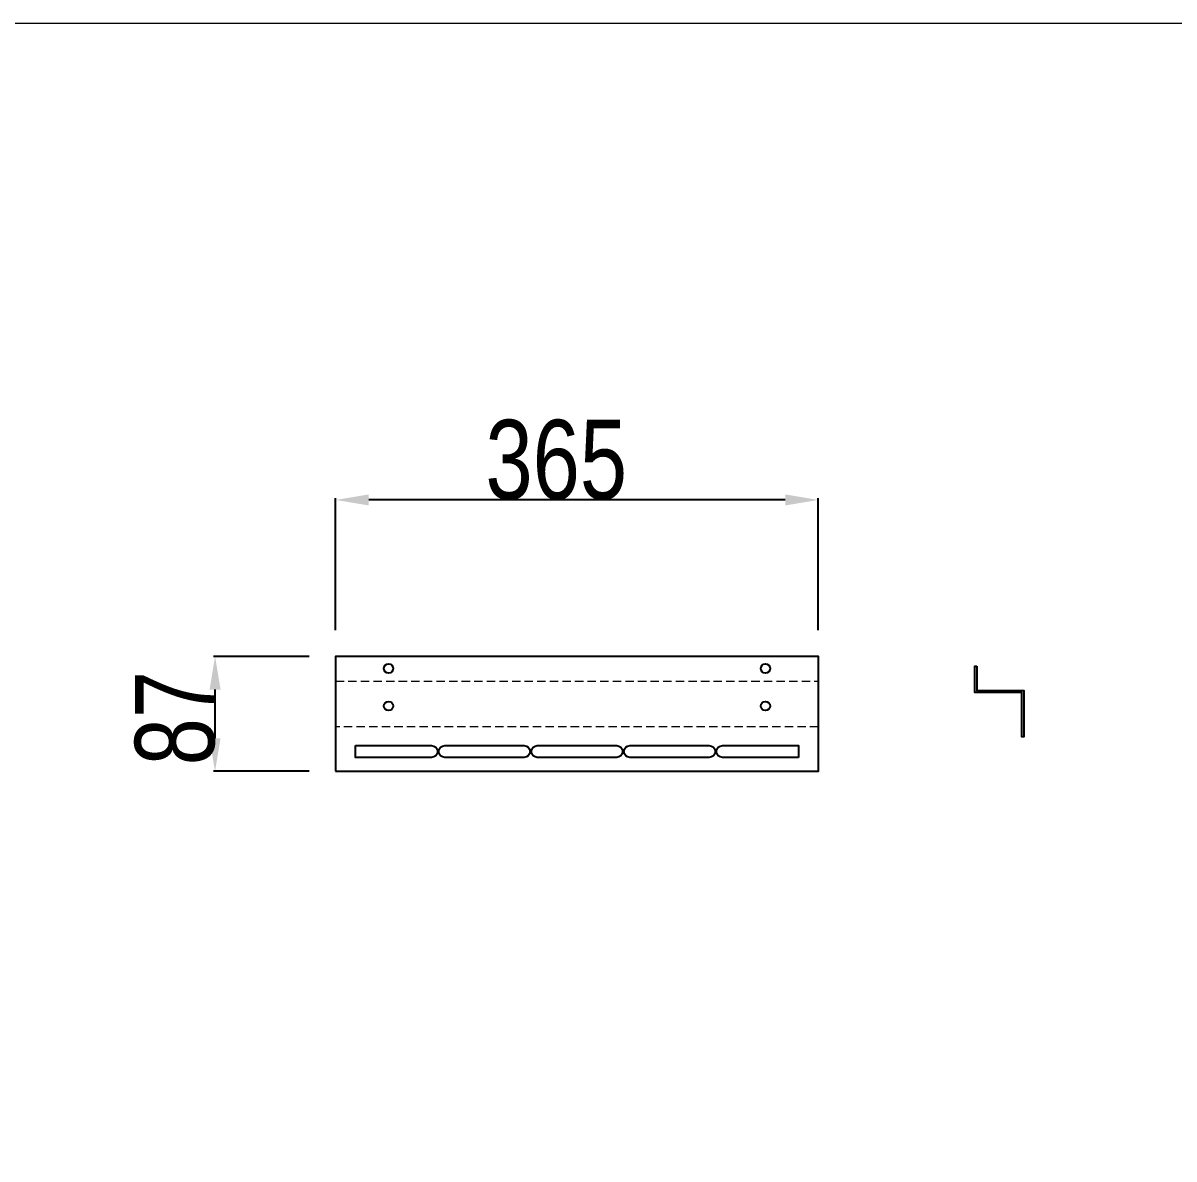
# Model space of a CAD drawing. Header units: inches. Extents: x 21 to 136330, y 8 to 58290.
# Drawn here: x 18738 to 19608, y 29346 to 30206 of the extents above; entities that cross this region are included whole.
import ezdxf
from ezdxf.enums import TextEntityAlignment as Align

# ---------------------------------------------------------------- set-up
doc = ezdxf.new("R2010")
doc.units = ezdxf.units.IN
doc.header["$MEASUREMENT"] = 0
doc.linetypes.add('HIDDEN', pattern=[9.525, 6.35, -3.175])
doc.layers.add('0 TĂNG CỨNG', color=7, linetype='Continuous', lineweight=15)
doc.layers.add('@.0.DM. NÉT ĐỨT', color=8, linetype='HIDDEN', lineweight=9)
doc.layers.add('@.0.DM. NÉT CHÍNH', color=7, linetype='Continuous')
doc.layers.add('@.DM. KÍCH THƯỚC', color=8, linetype='Continuous', transparency=0.2)
doc.layers.add('@.DM. KÍCH THƯỚC @ 1', color=8, linetype='Continuous', transparency=0.2)
doc.styles.add('ARIAL', font='arial.ttf')
doc.styles.add('roman', font='roman.shx', dxfattribs={"width": 0.8})
doc.styles.add('Tahoma (Input Text)', font='tahoma.ttf')
doc.dimstyles.new('Kích thước Duy Mạnh', dxfattribs={"dimtxt": 30, "dimasz": 25, "dimexe": 1.25, "dimexo": 20, "dimtad": 1, "dimdec": 1, "dimtxsty": 'roman', "dimcen": 2.5, "dimclrd": 8, "dimclre": 8, "dimclrt": 2, "dimadec": 0, "dimazin": 0, "dimtfac": 1, "dimtdec": 1, "dimtix": 1, "dimtmove": 0, "dimatfit": 3, "dimfxl": 1, "dimtfillclr": 1, "dimarcsym": 0})

# ---------------------------------------------------------------- blocks, each defined once
blk = doc.blocks.new('*D597')
at = {"layer": '@.DM. KÍCH THƯỚC', "color": 8, "lineweight": -2, "transparency": 16777216}
for p, q in [((18974.52, 29746.41), (18974.52, 29846.16)), ((19339.52, 29746.41), (19339.52, 29846.16))]:
    blk.add_line(p, q, dxfattribs=at)
at = {"layer": '@.DM. KÍCH THƯỚC', "lineweight": -2, "transparency": 16777216}
blk.add_line((19314.52, 29844.91), (18999.52, 29844.91), dxfattribs=at)
at = {"layer": '@.DM. KÍCH THƯỚC', "transparency": 16777216}
for points in [[(18999.52, 29849.08), (18999.52, 29840.74), (18974.52, 29844.91)], [(19314.52, 29849.08), (19314.52, 29840.74), (19339.52, 29844.91)]]:
    blk.add_solid(points, dxfattribs=at)
at = {"layer": 'Defpoints', "color": 0, "transparency": 16777216}
for p in [(18974.52, 29844.91), (18974.52, 29726.41), (19339.52, 29726.41)]:
    blk.add_point(p, dxfattribs=at)
at = {"layer": '@.DM. KÍCH THƯỚC', "color": 2, "transparency": 16777216, "insert": (19087.81, 29905.53), "char_height": 60, "attachment_point": 1, "style": 'roman'}
blk.add_mtext('365', dxfattribs=at)
blk = doc.blocks.new('*D598')
at = {"layer": '@.DM. KÍCH THƯỚC', "color": 8, "lineweight": -2, "transparency": 16777216}
for p, q in [((18954.52, 29726.41), (18882.09, 29726.41)), ((18954.52, 29639.63), (18882.09, 29639.63))]:
    blk.add_line(p, q, dxfattribs=at)
at = {"layer": '@.DM. KÍCH THƯỚC', "lineweight": -2, "transparency": 16777216}
blk.add_line((18883.34, 29664.63), (18883.34, 29701.41), dxfattribs=at)
at = {"layer": '@.DM. KÍCH THƯỚC', "transparency": 16777216}
for points in [[(18879.18, 29701.41), (18887.51, 29701.41), (18883.34, 29726.41)], [(18879.18, 29664.63), (18887.51, 29664.63), (18883.34, 29639.63)]]:
    blk.add_solid(points, dxfattribs=at)
at = {"layer": 'Defpoints', "color": 0, "transparency": 16777216}
for p in [(18883.34, 29726.41), (18974.52, 29726.41), (18974.52, 29639.63)]:
    blk.add_point(p, dxfattribs=at)
at = {"layer": '@.DM. KÍCH THƯỚC', "color": 2, "transparency": 16777216, "insert": (18822.72, 29644.16), "char_height": 60, "attachment_point": 1, "rotation": 90, "style": 'roman'}
blk.add_mtext('87', dxfattribs=at)
blk = doc.blocks.new('KHUNG KT1')
at = {"color": 7}
blk.add_lwpolyline([(0, 0), (7128, 0), (7128, -5040), (0, -5040)], close=True, dxfattribs=at)
at = {"color": 1, "style": 'Tahoma (Input Text)', "flags": 8}
for tag, p in [('#01', (328.93, -4851.06)), ('#03', (1514.72, -4846.32)), ('#05', (2819.01, -4851.06)), ('#07', (4424.01, -4851.06)), ('#09', (5172.9, -4851.06)), ('#02', (189.79, -4995.06)), ('#04', (1755.3, -4995.06)), ('#06', (2727.84, -4995.06)), ('#08', (4382.65, -4995.06)), ('#10', (5172.9, -4995.06))]:
    blk.add_attdef(tag, p, '', height=60, dxfattribs=at)
blk.add_attdef('#11', text='', height=60, dxfattribs=at).set_placement((6995.98, -4961.63), align=Align.CENTER)
at = {"layer": '0 TĂNG CỨNG', "color": 1, "style": 'ARIAL'}
blk.add_attdef('#12', (852.85, -4987.61), '', height=60, dxfattribs=at)

msp = doc.modelspace()

# ---------------------------------------------------------------- linework, layer by layer
at = {"layer": '@.0.DM. NÉT CHÍNH'}
for points in [[(18974.524, 29639.6256), (19339.524, 29639.6256), (19339.524, 29726.4114), (18974.524, 29726.4114)], [(19459.3403, 29719.1874), (19459.3403, 29700.6874), (19494.8403, 29700.6874), (19494.8403, 29665.6874), (19493.3403, 29665.6874), (19493.3403, 29699.1874), (19457.8403, 29699.1874), (19457.8403, 29719.1874)]]:
    msp.add_lwpolyline(points, close=True, dxfattribs=at)
at = {"layer": '@.0.DM. NÉT CHÍNH', "color": 2}
for points in [[(18989.524, 29659.1256), (19047.024, 29659.1256, -1), (19047.024, 29650.1256), (18989.524, 29650.1256)], [(19117.024, 29650.1256), (19057.024, 29650.1256, -1), (19057.024, 29659.1256), (19117.024, 29659.1256, -1)], [(19187.024, 29650.1256), (19127.024, 29650.1256, -1), (19127.024, 29659.1256), (19187.024, 29659.1256, -1)], [(19257.024, 29650.1256), (19197.024, 29650.1256, -1), (19197.024, 29659.1256), (19257.024, 29659.1256, -1)], [(19324.524, 29650.1256), (19267.024, 29650.1256, -1), (19267.024, 29659.1256), (19324.524, 29659.1256)]]:
    msp.add_lwpolyline(points, format="xyb", close=True, dxfattribs=at)
for centre in [(19014.524, 29717.4114), (19299.524, 29717.4114), (19014.524, 29689.0185), (19299.524, 29689.0185)]:
    msp.add_circle(centre, 3.5, dxfattribs=at)
at = {"layer": '@.0.DM. NÉT ĐỨT'}
for p, q in [((18974.524, 29707.7149), (19339.524, 29707.7149)), ((19339.524, 29673.322), (18974.524, 29673.322))]:
    msp.add_line(p, q, dxfattribs=at)

# ---------------------------------------------------------------- block references
at = {"layer": '0 TĂNG CỨNG', "color": 1, "xscale": 0.8792977987369557, "yscale": 0.8792977987369557, "zscale": 0.8792977987369557}
msp.add_blockref('KHUNG KT1', (14211.181, 30205.7146), dxfattribs=at)

# ---------------------------------------------------------------- dimensions: what is measured, and where the dimension line sits
at = {"layer": '@.DM. KÍCH THƯỚC @ 1', "color": 0}
for base, p1, angle, override, picture, middle in [((18974.524, 29844.9094), (19339.524, 29726.4114), 180, {"dimscale": 1, "dimtxt": 60, "dimdec": 0, "dimclrd": 256, "dimtdec": 0, "dimtix": 1, "dimtofl": 0, "dimtmove": 0, "dimatfit": 1}, '*D597', (19149.524, 29844.9094)), ((18883.3427, 29726.4114), (18974.524, 29639.6256), 90, {"dimscale": 1, "dimtxt": 60, "dimdec": 0, "dimclrd": 256, "dimtdec": 0, "dimtix": 1, "dimtofl": 1, "dimtmove": 0, "dimatfit": 1}, '*D598', (18883.3427, 29683.0185))]:
    dim = msp.add_linear_dim(base=base, p1=p1, p2=(18974.524, 29726.4114), angle=angle, dimstyle='Kích thước Duy Mạnh', override=override, dxfattribs=at)
    dim.commit()
    dim.dimension.update_dxf_attribs({"geometry": picture, "text_midpoint": middle, "dimtype": 128})

doc.saveas('drawing.dxf')
